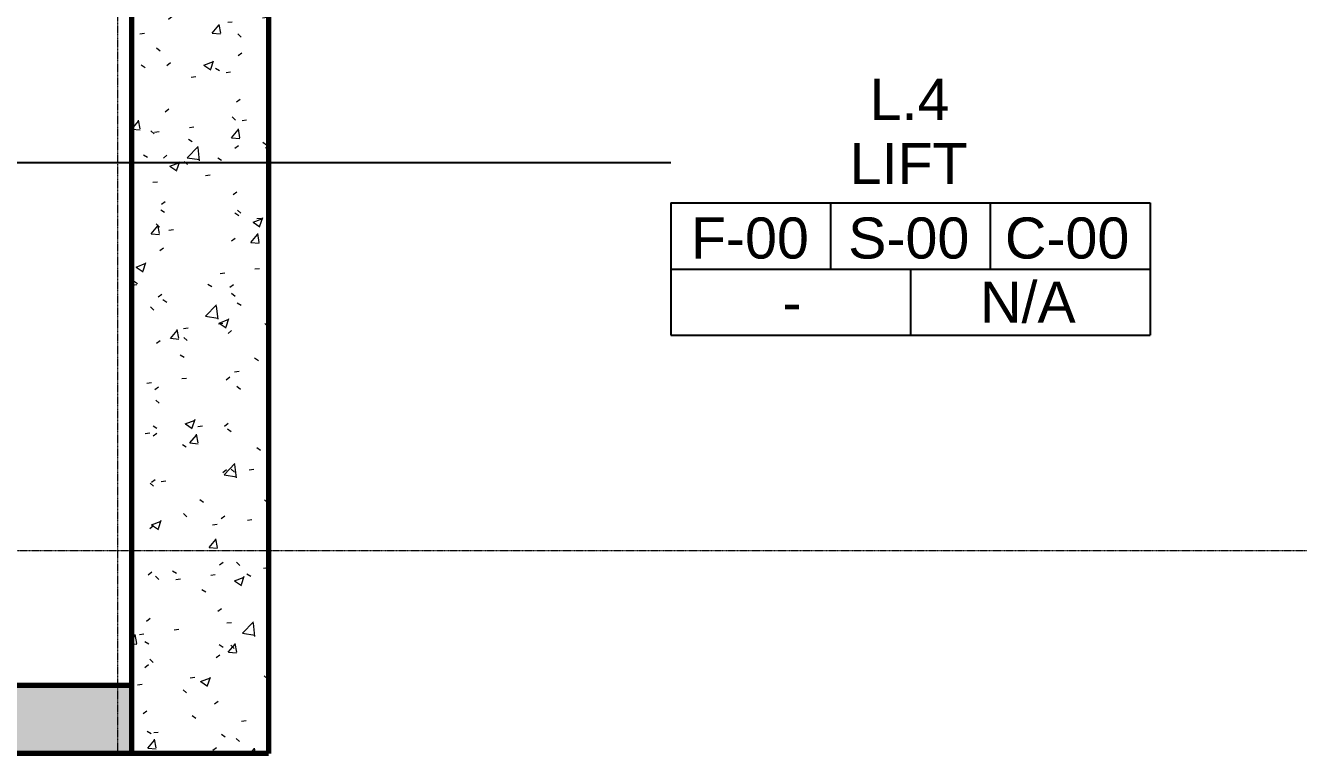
# Model space of a CAD drawing. Header units: millimetres. Extents: x -920231 to -841213, y -17301 to 22361.
# Drawn here: x -869556 to -860260, y -17276 to -11958 of the extents above; entities that cross this region are included whole.
import ezdxf

# ---------------------------------------------------------------- set-up
doc = ezdxf.new("R2010")
doc.units = ezdxf.units.MM
doc.linetypes.add('DPA_Grid _ Level 100', pattern=[10, 5.5, -1.6, 1.3, -1.6])
for name, color, linetype, lineweight in [('A-ROOM-IDEN', 3, 'Continuous', 25), ('A-ROOM-LINE', 3, 'Continuous', 25), ('A-WALL', 5, 'Continuous', 35), ('A-WALL-PATT', 1, 'Continuous', 35), ('S-GRID', 251, 'Continuous', 9)]:
    doc.layers.add(name, color=color, linetype=linetype, lineweight=lineweight)
doc.styles.add('Arial_2', font='arial.ttf', dxfattribs={"height": 300})
pattern_1 = [(50, (0, 0), (728.7365, -63.75582), [76.2, -838.2]), (355, (0, 0), (-140.9716, 764.2276), [60.96, -670.56]), (100.451, (60.7, -5.3), (587.77, 700.46675), [64.76, -712.36]), (46.184, (0, 203.2), (1084.3162, -168.171), [114.3, -1257.3]), (96.636, (90.4, 189.2), (949.6099, 989.7098), [97.14, -1068.54]), (351.184, (0, 203.2), (949.6206, 989.7012), [91.44, -1005.84]), (21, (101.6, 152.4), (606.45787, -409.06057), [76.2, -838.2]), (326, (101.6, 152.4), (247.20834, 736.7529), [60.96, -670.56]), (71.451, (152.14, 118.3), (853.66825, 327.68547), [64.76, -712.36]), (37.5, (0, 0), (12.35469, 338.22012), [33.528, -628.904, 33.528, -647.192, -673.1]), (37.5, (0, 0), (12.35469, 338.22012), [-1343.152, 33.528, -639.572]), (7.5, (0, 0), (267.27887, 400.72213), [33.528, -354.584, 33.528, -613.664, -256.54]), (7.5, (0, 0), (267.27887, 400.72213), [-1035.304, 33.528, -223.012]), (327.5, (-226.57, 0), (542.36333, -22.915345), [33.528, -220.472, 33.528, -758.952, -1051.56]), (327.5, (-226.57, 0), (542.36333, -22.915345), [-1046.48, 33.528, -1018.032]), (317.5, (-328.17, 0), (592.51696, 101.7071), [33.528, -296.672, 33.528, -492.76, -746.76]), (317.5, (-328.17, 0), (592.51696, 101.7071), [-856.488, 33.528, -713.232])]

# ---------------------------------------------------------------- blocks, each defined once
blk = doc.blocks.new('DPA_Room Tag Box - Standard-4486259-4230-01 ENLARGED MULTI-PURPOSE LEVEL - REFLECTED CEILING PLAN - SHEET 1')
at = {"layer": 'A-ROOM-LINE'}
for p, q in [((-17.5, -2.936), (-17.5, -12.604)), ((-17.5, -2.936), (17.5, -2.936)), ((-5.833, -2.936), (-5.833, -7.77)), ((5.833, -2.936), (5.833, -7.77)), ((17.5, -2.936), (17.5, -12.604)), ((-17.5, -7.77), (17.5, -7.77)), ((0, -7.77), (0, -12.604)), ((-17.5, -12.604), (17.5, -12.604))]:
    blk.add_line(p, q, dxfattribs=at)
blk = doc.blocks.new('*U2141')
at = {"layer": 'S-GRID', "linetype": 'DPA_Grid _ Level 100'}
for p, q in [((1201.9, -20855.1), (1201.9, 16910.1)), ((24628.5, -19375), (-48793, -19375))]:
    blk.add_line(p, q, dxfattribs=at)

msp = doc.modelspace()

# ---------------------------------------------------------------- hatches: boundary and pattern name
at = {"layer": 'A-WALL-PATT', "lineweight": 9}
h = msp.add_hatch(dxfattribs=at)
h.set_pattern_fill('FP_1', color=256, style=0, pattern_type=2)
h.set_pattern_definition(pattern_1)
h.paths.add_polyline_path([(-867780.5, -17276.1), (-867780.5, -6041), (-868780.5, -6041), (-868780.5, -17276.1)])
h = msp.add_hatch(dxfattribs=at)
h.set_pattern_fill('FP_1', color=256, style=0, pattern_type=2)
h.set_pattern_definition(pattern_1)
h.paths.add_polyline_path([(-868781.2, -17276.1), (-868781.2, -16776.1), (-914637.4, -16776.1), (-914637.4, -17276.1), (-879599.4, -17276.1)])

# ---------------------------------------------------------------- linework, layer by layer
at = {"layer": 'A-ROOM-IDEN'}
msp.add_line((-877868.3, -12959.7), (-864844.4, -12959.7), dxfattribs=at)
at = {"layer": 'A-WALL', "color": 7, "lineweight": 70}
for p, q in [((-868780.5, -17276.1), (-868780.5, -6041)), ((-867780.5, -6041), (-867780.5, -17276.1)), ((-880447.4, -16776.1), (-868781.2, -16776.1)), ((-868781.2, -16776.1), (-868781.2, -17276.1)), ((-868781.2, -17276.1), (-914637.4, -17276.1)), ((-867780.5, -17276.1), (-868780.5, -17276.1))]:
    msp.add_line(p, q, dxfattribs=at)

# ---------------------------------------------------------------- block references
msp.add_blockref('*U2141', (-870082.4, 3579))
at = {"layer": 'A-ROOM-IDEN', "xscale": 99.99999999999993, "yscale": 99.99999999999993, "zscale": 99.99999999999993}
msp.add_blockref('DPA_Room Tag Box - Standard-4486259-4230-01 ENLARGED MULTI-PURPOSE LEVEL - REFLECTED CEILING PLAN - SHEET 1', (-863094.4, -12959.7), dxfattribs=at)

# ---------------------------------------------------------------- texts
at = {"layer": 'A-ROOM-IDEN', "lineweight": 9, "char_height": 300, "attachment_point": 1, "style": 'Arial_2'}
for s, insert, width in [('L.4', (-863391.5, -12347.2), 721.519), ('LIFT', (-863537.9, -12816), 1066.244), ('F-00', (-864697.1, -13360.3), 1058.227), ('S-00', (-863548.9, -13360.3), 1090.295), ('C-00', (-862403.8, -13360.3), 1114.346), ('N/A', (-862585.3, -13829), 857.806), ('-', (-864028.7, -13829), 168.354)]:
    msp.add_mtext(s, dxfattribs=dict(at, insert=insert, width=width))

doc.saveas('drawing.dxf')
